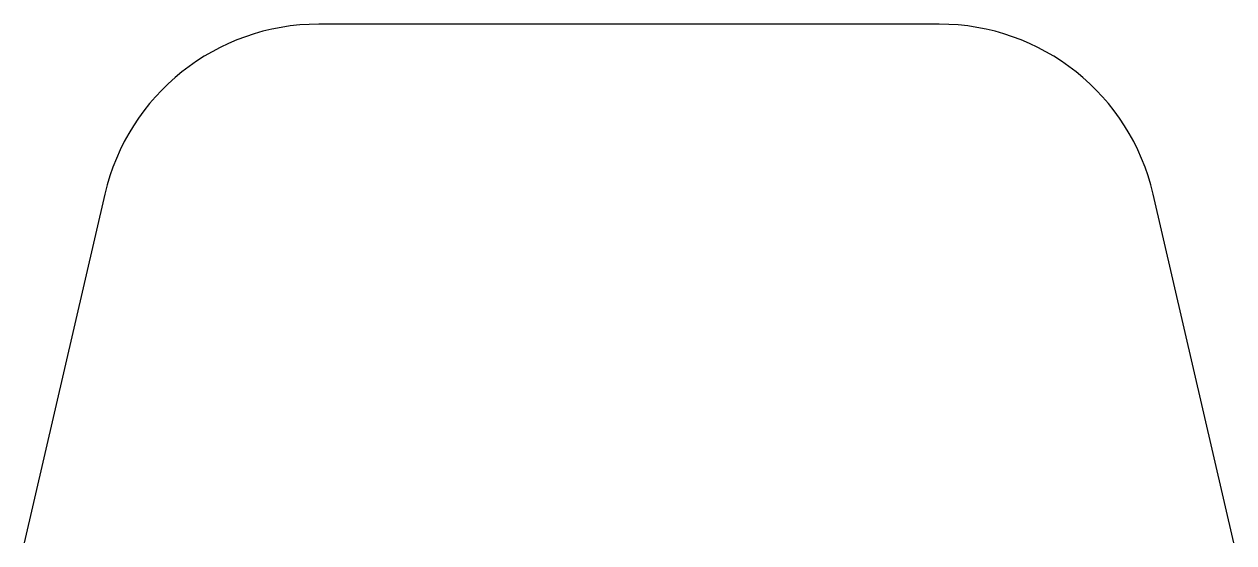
# Model space of a CAD drawing. Header units: millimetres. Extents: x 1965 to 2268, y 1798 to 1928.
import ezdxf

# ---------------------------------------------------------------- set-up
doc = ezdxf.new("R2010")
doc.units = ezdxf.units.MM

msp = doc.modelspace()

# ---------------------------------------------------------------- linework, layer by layer
msp.add_lwpolyline([(2268.25, 1798.49), (2248.07, 1885.86, 0.349216), (2194.48, 1928.49), (2039.01, 1928.49, 0.349216), (1985.42, 1885.86), (1965.25, 1798.49)], format="xyb")

doc.saveas('drawing.dxf')
